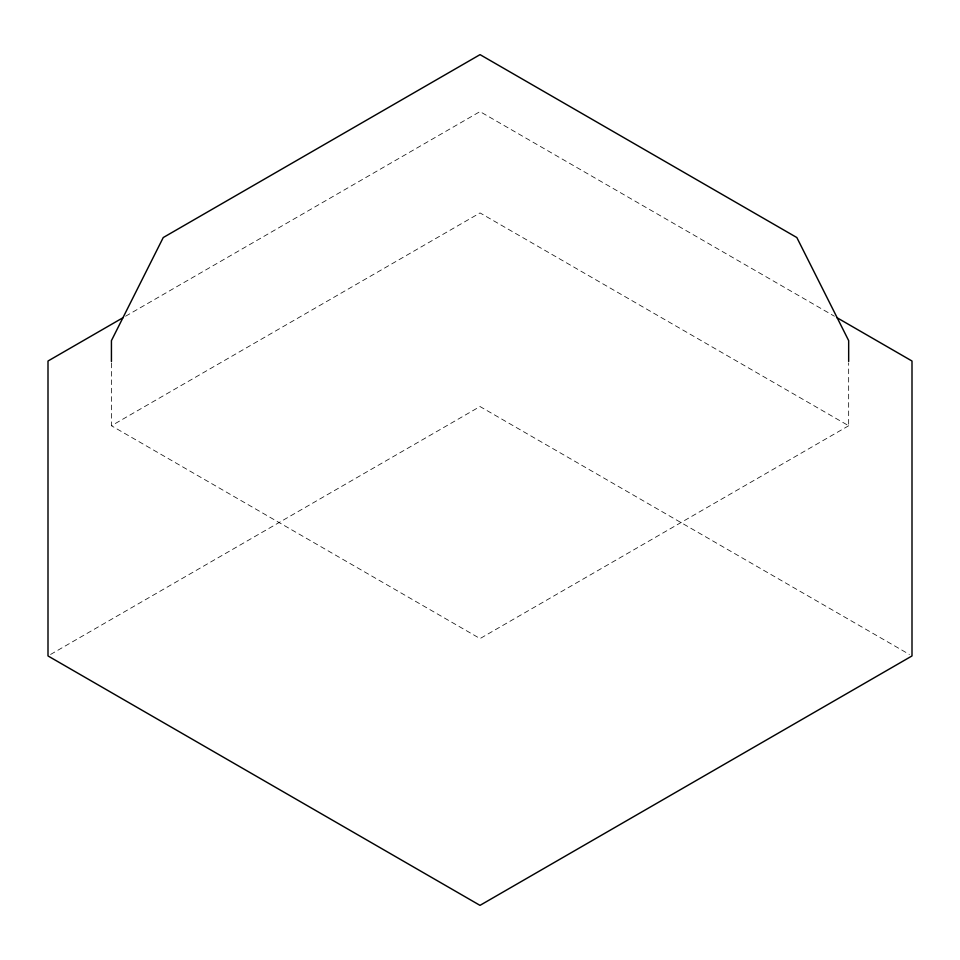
<?xml version="1.0" encoding="UTF-8"?>
<svg xmlns="http://www.w3.org/2000/svg" width="960" height="960" viewBox="0 0 960 960"><rect width="100%" height="100%" fill="white"/><g stroke="black" fill="none" stroke-linecap="round" stroke-linejoin="round"><path stroke-width="0.72" stroke-dasharray="4.8 3.6" d="M125.604 316.212L480 111.6L834.396 316.212M111.432 363.024L111.432 425.748L480.048 212.928L848.664 425.748L848.664 363.024M50.592 654.444L480 406.536L909.408 654.444M848.664 425.748L480.048 638.568L111.432 425.748"/><path stroke-width="1.44" d="M123.012 317.7L48 361.02L48 655.944L480 905.364L912 655.944L912 361.02L836.988 317.7M848.664 361.524L848.664 340.62L796.836 237.54L480.048 54.636L163.248 237.54L111.432 340.62L111.432 361.524"/></g></svg>
